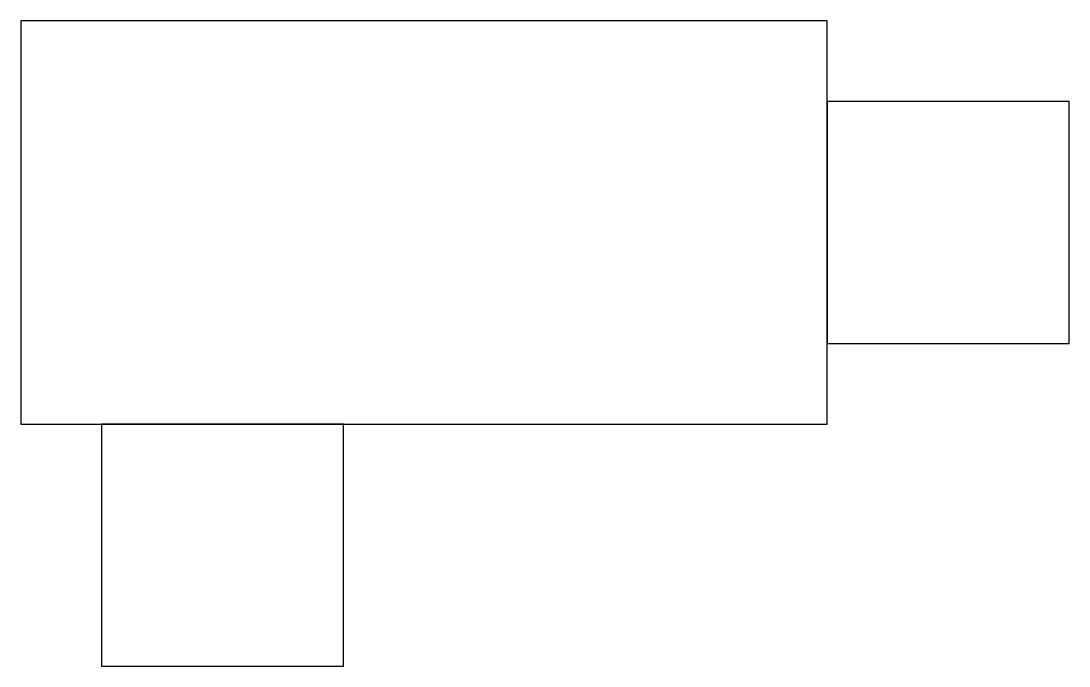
# Model space of a CAD drawing. Header units: millimetres. Extents: x -2914.887 to -2914.757, y 3751.626 to 3751.706.
import ezdxf

# ---------------------------------------------------------------- set-up
doc = ezdxf.new("R2010")
doc.units = ezdxf.units.MM
doc.layers.add('Ele_conduletes', color=2, linetype='Continuous')

msp = doc.modelspace()

# ---------------------------------------------------------------- linework, layer by layer
at = {"layer": 'Ele_conduletes'}
for points in [[(-2914.88673, 3751.65647), (-2914.78673, 3751.65647), (-2914.78673, 3751.70647), (-2914.88673, 3751.70647)], [(-2914.78673, 3751.66647), (-2914.75673, 3751.66647), (-2914.75673, 3751.69647), (-2914.78673, 3751.69647)], [(-2914.87673, 3751.65647), (-2914.87673, 3751.62647), (-2914.84673, 3751.62647), (-2914.84673, 3751.65647)]]:
    msp.add_lwpolyline(points, close=True, dxfattribs=at)

doc.saveas('drawing.dxf')
